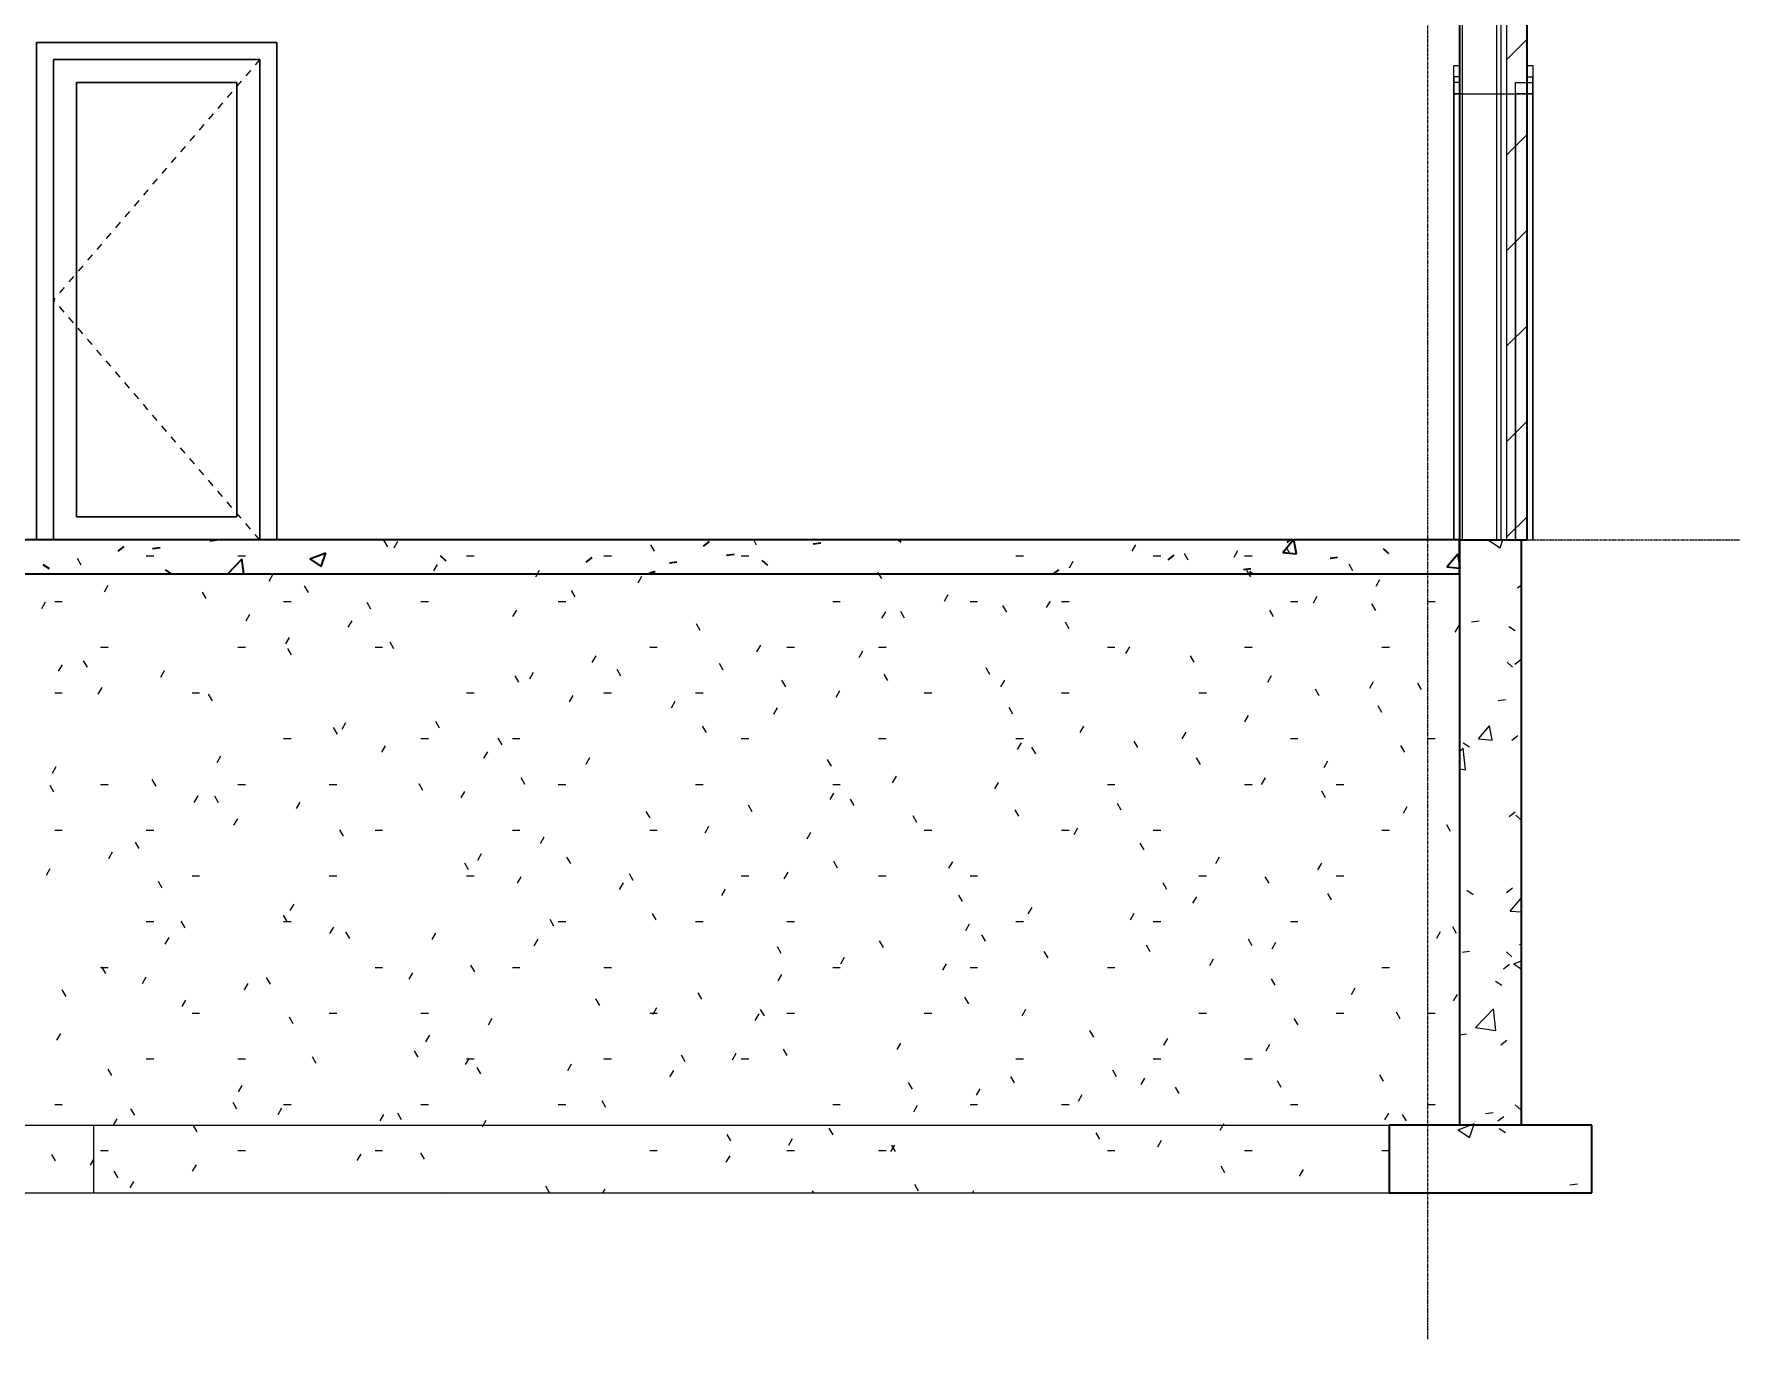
# Model space of a CAD drawing. Header units: millimetres. Extents: x -31954 to 493870, y 99509 to 604061.
# Drawn here: x 357306 to 364841, y 118568 to 124366 of the extents above; entities that cross this region are included whole.
import ezdxf

# ---------------------------------------------------------------- set-up
doc = ezdxf.new("R2010")
doc.units = ezdxf.units.MM
doc.header["$LTSCALE"] = 10
doc.linetypes.add('Center', pattern=[2, 1.25, -0.25, 0.25, -0.25])
doc.linetypes.add('Dash', pattern=[6.35, 3.175, -3.175])
for name, color, linetype, lineweight in [('A-DOOR', 1, 'Continuous', 18), ('A-DOOR-GLAZ', 1, 'Continuous', 25), ('A-FLOR-LEVL', 6, 'Continuous', 9), ('A-HATCH', 9, 'Continuous', 0), ('A-WALL', 2, 'Continuous', 18), ('C-BLDG', 6, 'Continuous', 35), ('S-FOOTING', 2, 'Continuous', 25), ('S-FOUNDATION', 1, 'Continuous', 25), ('S-GRID', 6, 'Center', 9)]:
    doc.layers.add(name, color=color, linetype=linetype, lineweight=lineweight)

msp = doc.modelspace()

# ---------------------------------------------------------------- linework, layer by layer
at = {"layer": 'A-DOOR'}
for p, q in [((358384, 124328), (357317, 124328)), ((357317, 124328), (357317, 122118)), ((357317, 122118), (357317, 124328)), ((357317, 124328), (358384, 124328)), ((357317, 122118), (357317, 124328)), ((357317, 124328), (358384, 124328)), ((358384, 124328), (357317, 124328)), ((357317, 124328), (357317, 122118)), ((358384, 122118), (358384, 124328)), ((358384, 124328), (358384, 122118)), ((358384, 124328), (358384, 122118)), ((358384, 122118), (358384, 124328)), ((357393, 124252), (358308, 124252)), ((357393, 122118), (357393, 124252)), ((357393, 124252), (357393, 122118)), ((358308, 124252), (357393, 124252)), ((357393, 124252), (357393, 122118)), ((358308, 124252), (357393, 124252)), ((357393, 124252), (358308, 124252)), ((357393, 122118), (357393, 124252)), ((357393, 124252), (357393, 122118)), ((358308, 124252), (357393, 124252)), ((357393, 124252), (358308, 124252)), ((357393, 122118), (357393, 124252)), ((358308, 124252), (358308, 122118)), ((358308, 122118), (358308, 124252)), ((358308, 122118), (358308, 124252)), ((358308, 124252), (358308, 122118)), ((358308, 122118), (358308, 124252)), ((358308, 124252), (358308, 122118)), ((363610, 122118), (363610, 124226)), ((363610, 124226), (363635, 124226)), ((363635, 124226), (363635, 122118)), ((363635, 124226), (363635, 122118)), ((363935, 122118), (363935, 124226)), ((363935, 122118), (363935, 124226)), ((363935, 124226), (363960, 124226)), ((363960, 124226), (363960, 122118)), ((357495, 122220), (357495, 124150)), ((357495, 124150), (358206, 124150)), ((358206, 124150), (357495, 124150)), ((357495, 124150), (357495, 122220)), ((358206, 124150), (358206, 122220)), ((358206, 122220), (358206, 124150)), ((363610, 122118), (363610, 124175)), ((363610, 124175), (363610, 122118)), ((363635, 124175), (363610, 124175)), ((363635, 124175), (363610, 124175)), ((363610, 124150), (363610, 122118)), ((363635, 124150), (363610, 124150)), ((363635, 122118), (363635, 124175)), ((363635, 124175), (363635, 122118)), ((363635, 122118), (363635, 124150)), ((363884, 122118), (363884, 124150)), ((363884, 124150), (363935, 124150)), ((363935, 122118), (363935, 124175)), ((363935, 124175), (363935, 122118)), ((363935, 124175), (363960, 124175)), ((363935, 124175), (363960, 124175)), ((363935, 124150), (363935, 122118)), ((363935, 124150), (363960, 124150)), ((363935, 124150), (363935, 122118)), ((363960, 122118), (363960, 124175)), ((363960, 124175), (363960, 122118)), ((363960, 122118), (363960, 124150)), ((363610, 124099), (363610, 122118)), ((363610, 122118), (363610, 124099)), ((363610, 124099), (363635, 124099)), ((363635, 124099), (363610, 124099)), ((363635, 124099), (363635, 122118)), ((363635, 122118), (363635, 124099)), ((363884, 124099), (363884, 122118)), ((363884, 122118), (363884, 124099)), ((363935, 124099), (363884, 124099)), ((363884, 124099), (363935, 124099)), ((363884, 124099), (363884, 122118)), ((363884, 122118), (363884, 124099)), ((363935, 124099), (363884, 124099)), ((363884, 124099), (363935, 124099)), ((363935, 124099), (363935, 122118)), ((363935, 122118), (363935, 124099)), ((363935, 124099), (363935, 122118)), ((363935, 122118), (363935, 124099)), ((363935, 124099), (363935, 122118)), ((363935, 122118), (363935, 124099)), ((363960, 124099), (363935, 124099)), ((363935, 124099), (363960, 124099)), ((363960, 124099), (363960, 122118)), ((363960, 122118), (363960, 124099)), ((358206, 122220), (357495, 122220)), ((357495, 122220), (358206, 122220)), ((357317, 122118), (357393, 122118)), ((357393, 122118), (357317, 122118)), ((357393, 122118), (357317, 122118)), ((357317, 122118), (357393, 122118)), ((357393, 122118), (358308, 122118)), ((358308, 122118), (357393, 122118)), ((358308, 122118), (358384, 122118)), ((358384, 122118), (358308, 122118)), ((358384, 122118), (358308, 122118)), ((358308, 122118), (358384, 122118)), ((363635, 122118), (363610, 122118)), ((363635, 122118), (363610, 122118)), ((363635, 122118), (363610, 122118)), ((363635, 122118), (363610, 122118)), ((363635, 122118), (363610, 122118)), ((363635, 122118), (363610, 122118)), ((363884, 122118), (363935, 122118)), ((363884, 122118), (363935, 122118)), ((363884, 122118), (363935, 122118)), ((363884, 122118), (363935, 122118)), ((363935, 122118), (363884, 122118)), ((363935, 122118), (363960, 122118)), ((363935, 122118), (363960, 122118)), ((363935, 122118), (363960, 122118)), ((363935, 122118), (363960, 122118)), ((363935, 122118), (363960, 122118)), ((363935, 122118), (363960, 122118))]:
    msp.add_line(p, q, dxfattribs=at)
at = {"layer": 'A-DOOR', "linetype": 'Dash'}
for p in [(358308, 124252), (358308, 122118)]:
    msp.add_line(p, (357393, 123185), dxfattribs=at)
at = {"layer": 'A-DOOR-GLAZ'}
for p, q in [((357495, 124150), (358206, 124150)), ((357495, 124150), (357495, 122220)), ((358206, 124150), (357495, 124150)), ((357495, 124150), (357495, 122220)), ((357495, 122220), (357495, 124150)), ((357495, 124150), (358206, 124150)), ((358206, 124150), (358206, 122220)), ((358206, 122220), (358206, 124150)), ((358206, 124150), (358206, 122220)), ((357495, 122220), (358206, 122220)), ((357495, 122220), (358206, 122220)), ((358206, 122220), (357495, 122220))]:
    msp.add_line(p, q, dxfattribs=at)
at = {"layer": 'A-FLOR-LEVL', "linetype": 'Center'}
msp.add_line((331137.8, 122118), (369016.9, 122118), dxfattribs=at)
at = {"layer": 'A-HATCH', "lineweight": 9}
for p, q in [((363845, 124252.5), (363935, 124342.5)), ((363845, 123828.3), (363935, 123918.3)), ((363845, 123404), (363935, 123494)), ((363845, 122979.7), (363935, 123069.7)), ((363845, 122555.5), (363935, 122645.5)), ((363845, 122131.2), (363935, 122221.2)), ((358876.1, 122087.8), (358859.3, 122116.9)), ((358919.9, 122111.1), (358903.1, 122082.1)), ((359329.7, 122115.1), (359328, 122118)), ((360060.8, 122067.9), (360044, 122096.9)), ((360514.3, 122095.1), (360501.1, 122118)), ((362196.3, 122096.6), (362179.6, 122067.5)), ((362196.3, 122096.6), (362179.6, 122067.5)), ((362649.9, 122069.3), (362633.1, 122040.3)), ((362883.7, 122055.3), (362866.9, 122084.3)), ((362912.6, 122118), (362910.7, 122114.7)), ((363764.3, 122117.1), (363766.5, 122118)), ((363764.3, 122117.1), (363814.8, 122083)), ((363814.9, 122082.9), (363826.6, 122118)), ((357515.4, 122006.2), (357498.7, 122035.2)), ((357804.2, 122048), (357837.8, 122048)), ((358210.6, 122048), (358244.2, 122048)), ((359095.8, 122009.5), (359079.1, 121980.5)), ((359226.6, 122048), (359260.2, 122048)), ((359836.2, 122048), (359869.8, 122048)), ((360445.8, 122048), (360479.4, 122048)), ((361665, 122048), (361698.6, 122048)), ((361918.8, 122022.2), (361902, 121993.1)), ((362274.6, 122048), (362308.2, 122048)), ((362430.1, 122028), (362413.4, 122057.1)), ((362681, 122048), (362714.6, 122048)), ((363161.3, 121980.9), (363144.5, 122009.9)), ((363639.3, 121992.5), (363635, 122016)), ((363635, 121993), (363639.3, 121992.6)), ((358364.7, 121962.4), (358348, 121933.4)), ((359549.4, 121982.3), (359532.6, 121953.3)), ((360003, 121955.1), (359986.2, 121926.1)), ((361069.5, 121946.4), (361052.7, 121975.4)), ((362707.7, 121953.7), (362691, 121982.7)), ((363279.4, 121940.5), (363262.7, 121911.5)), ((363892.3, 121904.5), (363910, 121918.1)), ((357397.8, 121844.8), (357431.4, 121844.8)), ((357633.6, 121915.2), (357616.8, 121886.2)), ((358070.6, 121857.4), (358053.8, 121886.4)), ((358070.6, 121857.4), (358053.8, 121886.4)), ((358413.8, 121844.8), (358447.4, 121844.8)), ((358524.1, 121884.6), (358507.4, 121913.7)), ((359023.4, 121844.8), (359057, 121844.8)), ((359633, 121844.8), (359666.6, 121844.8)), ((359708.8, 121864.7), (359692.1, 121893.7)), ((359708.8, 121864.7), (359692.1, 121893.7)), ((360852.2, 121844.8), (360885.8, 121844.8)), ((361363.6, 121873.4), (361346.8, 121844.4)), ((361461.8, 121844.8), (361495.4, 121844.8)), ((361817.2, 121846.2), (361800.4, 121817.2)), ((361868.2, 121844.8), (361901.8, 121844.8)), ((362884.2, 121844.8), (362917.8, 121844.8)), ((363001.8, 121866.1), (362985.1, 121837.1)), ((363493.8, 121844.8), (363527.4, 121844.8)), ((357356, 121840.9), (357339.2, 121811.8)), ((358263.1, 121786.4), (358246.4, 121757.4)), ((358801.7, 121810.3), (358785, 121839.3)), ((359447.8, 121806.3), (359431, 121777.3)), ((361086, 121799.1), (361069.3, 121770)), ((361171.1, 121770.4), (361154.3, 121799.4)), ((361624.6, 121797.6), (361607.9, 121826.7)), ((362809.3, 121777.7), (362792.6, 121806.7)), ((363262.9, 121804.9), (363246.1, 121834)), ((358716.7, 121759.2), (358699.9, 121730.2)), ((358716.7, 121759.2), (358699.9, 121730.2)), ((360264, 121715.9), (360247.2, 121745)), ((361902.2, 121723.2), (361885.5, 121752.3)), ((361902.2, 121723.2), (361885.5, 121752.3)), ((363631.4, 121737.3), (363614.6, 121708.3)), ((363688.9, 121754.8), (363722.1, 121759.2)), ((363853.7, 121733.6), (363882, 121715.6)), ((357601, 121641.6), (357634.6, 121641.6)), ((358210.6, 121641.6), (358244.2, 121641.6)), ((358439.1, 121684.8), (358422.3, 121655.8)), ((358449.8, 121607.1), (358433, 121636.1)), ((358820.2, 121641.6), (358853.8, 121641.6)), ((358903.3, 121634.3), (358886.6, 121663.3)), ((360039.4, 121641.6), (360073, 121641.6)), ((360530.9, 121650.3), (360514.1, 121621.3)), ((360530.9, 121650.3), (360514.1, 121621.3)), ((360649, 121641.6), (360682.6, 121641.6)), ((360984.4, 121623.1), (360967.7, 121594)), ((361055.4, 121641.6), (361089, 121641.6)), ((362071.4, 121641.6), (362105, 121641.6)), ((362169.1, 121643), (362152.4, 121614)), ((362681, 121641.6), (362714.6, 121641.6)), ((363290.6, 121641.6), (363324.2, 121641.6)), ((357430.4, 121563.3), (357413.6, 121534.3)), ((357542.7, 121552.6), (357525.9, 121581.6)), ((359799.8, 121603.1), (359783, 121574.1)), ((359912, 121512.7), (359895.3, 121541.8)), ((360365.6, 121540), (360348.8, 121569)), ((361550.3, 121520), (361533.5, 121549.1)), ((362457.4, 121574.5), (362440.6, 121603.5)), ((363846, 121575.2), (363870.7, 121552.6)), ((363880, 121566.3), (363906.6, 121586.7)), ((357883.9, 121536.1), (357867.2, 121507)), ((359458.5, 121485.5), (359441.7, 121514.6)), ((359522.2, 121528.8), (359505.4, 121499.7)), ((360643.2, 121465.6), (360626.4, 121494.6)), ((361096.7, 121492.8), (361079.9, 121521.9)), ((361614, 121494.3), (361597.2, 121465.2)), ((362798.6, 121514.2), (362781.9, 121485.1)), ((363252.2, 121487), (363235.4, 121457.9)), ((363252.2, 121487), (363235.4, 121457.9)), ((363466.1, 121453), (363449.3, 121482)), ((357397.8, 121438.4), (357431.4, 121438.4)), ((357606.4, 121461.7), (357589.6, 121432.7)), ((358007.4, 121438.4), (358041, 121438.4)), ((358097.8, 121403.9), (358081.1, 121432.9)), ((359226.6, 121438.4), (359260.2, 121438.4)), ((359698.2, 121427.2), (359681.4, 121398.1)), ((359836.2, 121438.4), (359869.8, 121438.4)), ((360151.7, 121399.9), (360134.9, 121370.9)), ((360242.6, 121438.4), (360276.2, 121438.4)), ((360882.8, 121447.1), (360866.1, 121418.1)), ((361258.6, 121438.4), (361292.2, 121438.4)), ((361868.2, 121438.4), (361901.8, 121438.4)), ((362477.8, 121438.4), (362511.4, 121438.4)), ((363012.5, 121425.7), (362995.8, 121454.8)), ((363806.4, 121404.7), (363839.6, 121409.1)), ((360605.3, 121372.7), (360588.5, 121343.7)), ((361651.9, 121344.1), (361635.1, 121373.1)), ((362697, 121338.2), (362680.3, 121309.2)), ((363290.1, 121351.4), (363273.3, 121380.4)), ((358653, 121255.1), (358636.2, 121284.1)), ((358653, 121255.1), (358636.2, 121284.1)), ((358689.4, 121305.6), (358672.7, 121276.6)), ((359106.5, 121282.3), (359089.8, 121311.4)), ((360291.2, 121262.4), (360274.4, 121291.4)), ((360291.2, 121262.4), (360274.4, 121291.4)), ((361965.9, 121291.1), (361949.2, 121262)), ((361965.9, 121291.1), (361949.2, 121262)), ((362419.5, 121263.8), (362402.7, 121234.8)), ((363719.5, 121233.7), (363768.5, 121292.1)), ((363780.3, 121228.3), (363768.5, 121292)), ((363867.6, 121228.1), (363894.2, 121248.5)), ((358413.8, 121235.2), (358447.4, 121235.2)), ((358865.4, 121204), (358848.7, 121175)), ((359023.4, 121235.2), (359057, 121235.2)), ((359319, 121176.8), (359302.2, 121147.8)), ((359384.1, 121207.9), (359367.3, 121237)), ((359429.8, 121235.2), (359463.4, 121235.2)), ((360445.8, 121235.2), (360479.4, 121235.2)), ((361055.4, 121235.2), (361089, 121235.2)), ((361665, 121235.2), (361698.6, 121235.2)), ((361688.3, 121216.7), (361671.6, 121187.6)), ((361753.5, 121168.1), (361736.7, 121197.1)), ((362207, 121195.3), (362190.3, 121224.4)), ((362884.2, 121235.2), (362917.8, 121235.2)), ((363391.7, 121175.4), (363374.9, 121204.4)), ((363493.8, 121235.2), (363527.4, 121235.2)), ((363635, 121176.5), (363651, 121193.1)), ((363662.1, 121096.7), (363650.9, 121193.2)), ((363651.6, 121217.1), (363679.9, 121199.1)), ((363719.5, 121233.7), (363780.3, 121228.4)), ((357403.2, 121109.7), (357386.4, 121080.7)), ((358134.3, 121156.9), (358117.5, 121127.9)), ((359772.5, 121149.6), (359755.8, 121120.6)), ((360846.4, 121113.6), (360829.6, 121142.7)), ((362484.6, 121120.9), (362467.8, 121150)), ((362484.6, 121120.9), (362467.8, 121150)), ((363049, 121135), (363032.2, 121106)), ((363635, 121100.9), (363662.2, 121096.6)), ((357393.9, 120997.5), (357377.2, 121026.5)), ((357601, 121032), (357634.6, 121032)), ((357847.5, 121024.7), (357830.7, 121053.7)), ((357847.5, 121024.7), (357830.7, 121053.7)), ((358210.6, 121032), (358244.2, 121032)), ((358617, 121032), (358650.6, 121032)), ((359032.1, 121004.7), (359015.4, 121033.8)), ((359485.7, 121032), (359468.9, 121061)), ((359633, 121032), (359666.6, 121032)), ((360242.6, 121032), (360276.2, 121032)), ((360852.2, 121032), (360885.8, 121032)), ((361133.2, 121067.9), (361116.4, 121038.9)), ((361586.7, 121040.7), (361570, 121011.7)), ((362071.4, 121032), (362105, 121032)), ((362681, 121032), (362714.6, 121032)), ((362771.4, 121060.6), (362754.7, 121031.6)), ((363087.4, 121032), (363121, 121032)), ((358032.7, 120980.9), (358015.9, 120951.9)), ((358125, 120950.3), (358108.3, 120979.3)), ((358486.2, 120953.7), (358469.5, 120924.7)), ((358486.2, 120953.7), (358469.5, 120924.7)), ((359217.4, 121000.8), (359200.6, 120971.8)), ((360494.4, 120910.4), (360477.6, 120939.5)), ((360855.6, 120993.5), (360838.8, 120964.5)), ((360948, 120937.7), (360931.2, 120966.7)), ((362132.6, 120917.7), (362115.9, 120946.8)), ((363039.7, 120972.2), (363023, 121001.2)), ((358208.7, 120879.3), (358191.9, 120850.3)), ((360040.9, 120883.2), (360024.1, 120912.3)), ((361225.5, 120863.3), (361208.8, 120892.3)), ((361679.1, 120890.5), (361662.3, 120919.6)), ((363400.9, 120931.8), (363384.2, 120902.8)), ((363855.2, 120889.8), (363881.8, 120910.3)), ((363884.9, 120894.9), (363909.7, 120872.2)), ((357397.8, 120828.8), (357431.4, 120828.8)), ((357804.2, 120828.8), (357837.8, 120828.8)), ((358680.2, 120801.5), (358663.4, 120830.6)), ((358820.2, 120828.8), (358853.8, 120828.8)), ((359429.8, 120828.8), (359463.4, 120828.8)), ((359569.3, 120797.6), (359552.6, 120768.6)), ((360039.4, 120828.8), (360073, 120828.8)), ((360300.5, 120844.8), (360283.7, 120815.8)), ((360300.5, 120844.8), (360283.7, 120815.8)), ((360754, 120817.6), (360737.2, 120788.5)), ((361258.6, 120828.8), (361292.2, 120828.8)), ((361868.2, 120828.8), (361901.8, 120828.8)), ((361938.7, 120837.5), (361921.9, 120808.5)), ((362274.6, 120828.8), (362308.2, 120828.8)), ((363290.6, 120828.8), (363324.2, 120828.8)), ((363594.9, 120823.4), (363578.1, 120852.5)), ((357653.5, 120730.6), (357636.8, 120701.5)), ((357773.1, 120747.1), (357756.3, 120776.1)), ((359291.8, 120723.3), (359275, 120694.2)), ((362234.2, 120741.8), (362217.5, 120770.8)), ((357375.9, 120656.2), (357359.2, 120627.1)), ((359235.3, 120652.8), (359218.6, 120681.8)), ((359235.3, 120652.8), (359218.6, 120681.8)), ((359688.9, 120680), (359672.1, 120709.1)), ((360652.4, 120641.6), (360635.6, 120612.6)), ((360873.6, 120660.1), (360856.8, 120689.1)), ((360873.6, 120660.1), (360856.8, 120689.1)), ((361383.5, 120688.7), (361366.8, 120659.7)), ((362568.2, 120708.7), (362551.5, 120679.6)), ((363021.8, 120681.5), (363005, 120652.4)), ((363021.8, 120681.5), (363005, 120652.4)), ((357874.7, 120571.1), (357857.9, 120600.2)), ((358007.4, 120625.6), (358041, 120625.6)), ((358617, 120625.6), (358650.6, 120625.6)), ((359226.6, 120625.6), (359260.2, 120625.6)), ((359467.7, 120621.7), (359451, 120592.6)), ((359921.3, 120594.4), (359904.5, 120565.4)), ((359966.5, 120605.6), (359949.7, 120634.7)), ((360374.8, 120567.2), (360358.1, 120538.2)), ((360445.8, 120625.6), (360479.4, 120625.6)), ((361055.4, 120625.6), (361089, 120625.6)), ((361461.8, 120625.6), (361495.4, 120625.6)), ((362335.8, 120565.8), (362319.1, 120594.8)), ((362477.8, 120625.6), (362511.4, 120625.6)), ((362789.4, 120593), (362772.6, 120622)), ((363087.4, 120625.6), (363121, 120625.6)), ((363668, 120561.5), (363696.2, 120543.5)), ((363842.9, 120551.6), (363869.5, 120572)), ((358459, 120500.1), (358442.3, 120471.1)), ((361428.7, 120511.3), (361412, 120540.4)), ((361735.5, 120485.5), (361718.7, 120456.5)), ((361735.5, 120485.5), (361718.7, 120456.5)), ((362466.6, 120532.7), (362449.9, 120503.7)), ((363067, 120518.6), (363050.2, 120547.7)), ((363067, 120518.6), (363050.2, 120547.7)), ((363860.5, 120469.5), (363909.5, 120527.9)), ((363910, 120525.1), (363909.5, 120527.8)), ((357804.2, 120422.4), (357837.8, 120422.4)), ((357976.3, 120395.1), (357959.5, 120424.2)), ((358429.8, 120422.4), (358413.1, 120451.4)), ((358429.8, 120422.4), (358413.1, 120451.4)), ((358413.8, 120422.4), (358447.4, 120422.4)), ((359614.5, 120402.4), (359597.8, 120431.5)), ((359633, 120422.4), (359666.6, 120422.4)), ((360068.1, 120429.7), (360051.3, 120458.7)), ((360242.6, 120422.4), (360276.2, 120422.4)), ((360649, 120422.4), (360682.6, 120422.4)), ((361457.9, 120411.2), (361441.2, 120382.1)), ((361665, 120422.4), (361698.6, 120422.4)), ((362189, 120458.3), (362172.3, 120429.3)), ((362274.6, 120422.4), (362308.2, 120422.4)), ((362884.2, 120422.4), (362917.8, 120422.4)), ((363860.5, 120469.5), (363910, 120465.2)), ((357903.9, 120351.4), (357887.1, 120322.3)), ((358635, 120398.5), (358618.2, 120369.5)), ((358707.4, 120348), (358690.7, 120377)), ((359088.6, 120371.3), (359071.8, 120342.3)), ((359542.1, 120344.1), (359525.3, 120315.1)), ((361076.8, 120308.1), (361060, 120337.2)), ((361530.3, 120335.4), (361513.6, 120364.4)), ((362715, 120315.4), (362698.3, 120344.5)), ((363549.7, 120376.7), (363532.9, 120347.6)), ((363622.1, 120369.9), (363605.4, 120398.9)), ((360623.2, 120280.9), (360606.5, 120310)), ((360902.8, 120262.4), (360886, 120233.4)), ((361807.9, 120261), (361791.1, 120290)), ((362261.5, 120288.2), (362244.7, 120317.2)), ((362818.6, 120329.5), (362801.8, 120300.5)), ((363646.2, 120287.1), (363679.5, 120291.4)), ((363843, 120288.7), (363867.7, 120266)), ((363900.6, 120320.5), (363910, 120321.8)), ((357601, 120219.2), (357634.6, 120219.2)), ((357624.3, 120191.9), (357607.6, 120221)), ((358820.2, 120219.2), (358853.8, 120219.2)), ((358987, 120195.3), (358970.2, 120166.3)), ((359262.6, 120199.2), (359245.8, 120228.3)), ((359429.8, 120219.2), (359463.4, 120219.2)), ((359836.2, 120219.2), (359869.8, 120219.2)), ((360625.2, 120188), (360608.4, 120159)), ((360852.2, 120219.2), (360885.8, 120219.2)), ((361356.3, 120235.2), (361339.6, 120206.2)), ((361461.8, 120219.2), (361495.4, 120219.2)), ((362071.4, 120219.2), (362105, 120219.2)), ((362541, 120255.1), (362524.2, 120226.1)), ((363290.6, 120219.2), (363324.2, 120219.2)), ((363830.5, 120213.4), (363857.1, 120233.8)), ((363876.3, 120234.6), (363910, 120247.5)), ((363876.3, 120234.6), (363910, 120211.8)), ((357448.4, 120090.3), (357431.6, 120119.4)), ((357802.3, 120175.4), (357785.5, 120146.4)), ((358255.8, 120148.2), (358239.1, 120119.1)), ((358255.8, 120148.2), (358239.1, 120119.1)), ((358355.5, 120144.8), (358338.7, 120173.8)), ((362816.6, 120139.5), (362799.9, 120168.5)), ((363170.5, 120126.3), (363153.8, 120097.3)), ((363794, 120158.6), (363822.2, 120140.6)), ((357978.2, 120073.8), (357961.5, 120044.8)), ((359817.7, 120050.5), (359801, 120079.5)), ((359817.7, 120050.5), (359801, 120079.5)), ((360070, 120039.3), (360053.3, 120010.3)), ((360070, 120039.3), (360053.3, 120010.3)), ((360271.3, 120077.7), (360254.5, 120106.8)), ((361456, 120057.8), (361439.2, 120086.8)), ((361456, 120057.8), (361439.2, 120086.8)), ((363624.1, 120099.1), (363607.3, 120070)), ((363624.1, 120099.1), (363607.3, 120070)), ((363706.5, 119952.8), (363785.7, 120035.3)), ((363796.8, 119938.9), (363785.6, 120035.4)), ((358007.4, 120016), (358041, 120016)), ((358457.1, 119968.8), (358440.3, 119997.9)), ((358617, 120016), (358650.6, 120016)), ((359023.4, 120016), (359057, 120016)), ((359338.9, 119992.1), (359322.1, 119963.1)), ((360039.4, 120016), (360073, 120016)), ((360523.6, 120012.1), (360506.8, 119983)), ((360548.9, 120003.3), (360532.1, 120032.4)), ((360649, 120016), (360682.6, 120016)), ((361258.6, 120016), (361292.2, 120016)), ((361708.3, 120032), (361691.5, 120003)), ((362477.8, 120016), (362511.4, 120016)), ((362918.2, 119963.5), (362901.5, 119992.5)), ((363087.4, 120016), (363121, 120016)), ((363371.8, 119990.7), (363355, 120019.7)), ((363493.8, 120016), (363527.4, 120016)), ((357423.1, 119925.1), (357406.3, 119896)), ((359061.3, 119917.8), (359044.6, 119888.7)), ((361153.1, 119883.2), (361136.4, 119854.2)), ((362011.1, 119909), (361994.3, 119938.1)), ((362337.8, 119903.2), (362321, 119874.1)), ((363635, 119941.2), (363632.6, 119945.4)), ((363635, 119941.2), (363632.6, 119945.4)), ((363635, 119920), (363666.5, 119924.2)), ((363706.5, 119952.8), (363796.9, 119938.8)), ((363818.2, 119875.2), (363844.8, 119895.6)), ((357804.2, 119812.8), (357837.8, 119812.8)), ((358210.6, 119812.8), (358244.2, 119812.8)), ((358558.7, 119792.8), (358541.9, 119821.9)), ((359012.2, 119820.1), (358995.5, 119849.1)), ((359012.2, 119820.1), (358995.5, 119849.1)), ((359237.3, 119816.2), (359220.5, 119787.1)), ((359226.6, 119812.8), (359260.2, 119812.8)), ((359836.2, 119812.8), (359869.8, 119812.8)), ((360196.9, 119800.1), (360180.1, 119829.2)), ((360422, 119836.1), (360405.2, 119807.1)), ((360445.8, 119812.8), (360479.4, 119812.8)), ((360650.5, 119827.4), (360633.7, 119856.4)), ((361665, 119812.8), (361698.6, 119812.8)), ((362274.6, 119812.8), (362308.2, 119812.8)), ((362681, 119812.8), (362714.6, 119812.8)), ((362791.3, 119875.9), (362774.6, 119846.9)), ((362791.3, 119875.9), (362774.6, 119846.9)), ((357651.6, 119738.4), (357634.8, 119767.4)), ((359289.8, 119745.7), (359273, 119774.7)), ((359690.9, 119788.9), (359674.1, 119759.9)), ((360144.4, 119761.7), (360127.6, 119732.7)), ((361659.2, 119705.8), (361642.4, 119734.9)), ((362112.7, 119733.1), (362095.9, 119762.1)), ((363297.4, 119713.1), (363280.6, 119742.2)), ((358228.6, 119694.6), (358211.8, 119665.6)), ((361205.6, 119678.6), (361188.8, 119707.6)), ((361505.1, 119680), (361488.3, 119651)), ((361505.1, 119680), (361488.3, 119651)), ((362236.2, 119727.2), (362219.4, 119698.2)), ((362390.3, 119658.7), (362373.5, 119687.7)), ((362843.8, 119685.9), (362827.1, 119714.9)), ((357397.8, 119609.6), (357431.4, 119609.6)), ((357753.2, 119562.4), (357736.4, 119591.5)), ((358206.7, 119589.6), (358190, 119618.7)), ((358404.6, 119593), (358387.8, 119564)), ((358413.8, 119609.6), (358447.4, 119609.6)), ((359023.4, 119609.6), (359057, 119609.6)), ((359633, 119609.6), (359666.6, 119609.6)), ((359844.9, 119596.9), (359828.2, 119626)), ((360852.2, 119609.6), (360885.8, 119609.6)), ((361227.5, 119605.7), (361210.7, 119576.6)), ((361461.8, 119609.6), (361495.4, 119609.6)), ((361868.2, 119609.6), (361901.8, 119609.6)), ((361958.6, 119652.8), (361941.9, 119623.8)), ((362884.2, 119609.6), (362917.8, 119609.6)), ((363493.8, 119609.6), (363527.4, 119609.6)), ((363881.9, 119608.3), (363906.7, 119585.7)), ((357673.4, 119545.9), (357657.3, 119518)), ((358858.1, 119565.8), (358841.4, 119536.8)), ((358937.8, 119542.5), (358921.1, 119571.5)), ((359311.7, 119538.6), (359299.8, 119518)), ((362588.1, 119524), (362584.7, 119518)), ((363319.3, 119571.1), (363302.5, 119542.1)), ((363399, 119537.2), (363382.2, 119566.2)), ((363681.7, 119518), (363700.3, 119525.1)), ((363697.9, 119518), (363700.3, 119525)), ((363750.8, 119569.8), (363784, 119574.1)), ((363805.8, 119537), (363832.4, 119557.4))]:
    msp.add_line(p, q, dxfattribs=at)
at = {"layer": 'A-WALL', "lineweight": 35}
for p, q in [((363635, 134118), (363635, 122118)), ((363935, 122118), (363935, 134118)), ((363635, 122118), (363935, 122118))]:
    msp.add_line(p, q, dxfattribs=at)
at = {"layer": 'A-WALL'}
for p, q in [((363648, 122118), (363648, 134118)), ((363800, 122118), (363800, 134118)), ((363820, 122118), (363820, 134118)), ((363845, 122118), (363845, 134118)), ((363635, 124099), (363935, 124099))]:
    msp.add_line(p, q, dxfattribs=at)
at = {"layer": 'C-BLDG'}
for p, q in [((363635, 122118), (336290, 122118)), ((357679.2, 122068.1), (357705.8, 122088.6)), ((357832.4, 122080.4), (357865.7, 122084.8)), ((358086.8, 122113.9), (358117.9, 122118)), ((360278.8, 122090.4), (360305.4, 122110.8)), ((360765.9, 122101.1), (360799.1, 122105.4)), ((361143.1, 122118), (361154.6, 122107.5)), ((362849.8, 122061.7), (362897.1, 122118)), ((362869.8, 122106.1), (362885.2, 122118)), ((362910.6, 122056.3), (362899.2, 122118)), ((363295.4, 122079.7), (363320.1, 122057.1)), ((363635, 121968), (363635, 122118)), ((357345.4, 122008.6), (357373.6, 121990.5)), ((358166, 121968), (358229.4, 122034)), ((358237, 121968), (358229.3, 122034)), ((358530.3, 122033.5), (358601.4, 122060.8)), ((358530.3, 122033.5), (358580.8, 121999.4)), ((358580.8, 121999.4), (358601.4, 122060.8)), ((359108.8, 122048.1), (359133.6, 122025.5)), ((359757.1, 122018.9), (359783.7, 122039.3)), ((360126.7, 122016.9), (360160, 122021.3)), ((360381.1, 122050.4), (360414.3, 122054.8)), ((360537.3, 122028.5), (360562, 122005.8)), ((362342.1, 122030), (362368.7, 122050.4)), ((362849.8, 122061.7), (362910.6, 122056.4)), ((363060.2, 122037.6), (363093.4, 122041.9)), ((363578.6, 121997.9), (363627.6, 122056.3)), ((363578.6, 121997.9), (363635, 121993)), ((363635, 122016), (363627.6, 122056.2)), ((336290, 121968), (363635, 121968)), ((357887.7, 121985.6), (357915.5, 121968)), ((360031.6, 121968), (360061.5, 121979.5)), ((360057.7, 121968), (360061.6, 121979.4)), ((361832.9, 121968), (361855.5, 121985.3)), ((362675.4, 121986.9), (362708.6, 121991.3)), ((362702.9, 121978), (362713.9, 121968))]:
    msp.add_line(p, q, dxfattribs=at)
at = {"layer": 'S-FOOTING'}
for p, q in [((356669.8, 119518), (363322.5, 119518)), ((357569.8, 119518), (357569.8, 119218)), ((357657.3, 119518), (357656.7, 119516.8)), ((358030.7, 119488), (358014, 119517.1)), ((359299.8, 119518), (359294.9, 119509.5)), ((362584.7, 119518), (362571.4, 119495)), ((363629.1, 119497.8), (363681.7, 119518)), ((363679.7, 119463.6), (363697.9, 119518)), ((360400.1, 119448.2), (360383.3, 119477.2)), ((360400.1, 119448.2), (360383.3, 119477.2)), ((360672.3, 119456.9), (360655.6, 119427.9)), ((360853.7, 119475.4), (360836.9, 119504.4)), ((362038.3, 119455.5), (362021.6, 119484.5)), ((362038.3, 119455.5), (362021.6, 119484.5)), ((362310.6, 119449.6), (362293.8, 119420.6)), ((363629.1, 119497.8), (363679.7, 119463.7)), ((363810.3, 119503), (363838.6, 119484.9)), ((357401.2, 119359.2), (357384.4, 119388.3)), ((357401.2, 119359.2), (357384.4, 119388.3)), ((357571.8, 119369.9), (357555.1, 119340.9)), ((357569.8, 119366.3), (357555.1, 119340.9)), ((357601, 119406.4), (357634.6, 119406.4)), ((358210.6, 119406.4), (358244.2, 119406.4)), ((358756.5, 119389.8), (358739.8, 119360.8)), ((358820.2, 119406.4), (358853.8, 119406.4)), ((359039.4, 119366.5), (359022.7, 119395.6)), ((360039.4, 119406.4), (360073, 119406.4)), ((360394.8, 119382.5), (360378, 119353.5)), ((360649, 119406.4), (360682.6, 119406.4)), ((361055.4, 119406.4), (361089, 119406.4)), ((361125.9, 119429.7), (361109.1, 119400.7)), ((361131.2, 119401), (361114.5, 119430.1)), ((362071.4, 119406.4), (362105, 119406.4)), ((362681, 119406.4), (362714.6, 119406.4)), ((363290.6, 119406.4), (363322.5, 119406.4)), ((357678.8, 119284.8), (357662, 119313.9)), ((358025.4, 119342.7), (358008.6, 119313.6)), ((358025.4, 119342.7), (358008.6, 119313.6)), ((362593.5, 119306.7), (362576.7, 119335.8)), ((362940.1, 119320.8), (362923.3, 119291.8)), ((356669.8, 119218), (363322.5, 119218)), ((357747.8, 119268.3), (357731.1, 119239.3)), ((359125.2, 119218), (359124.3, 119219.6)), ((359594.5, 119218), (359577.8, 119246.8)), ((359594.5, 119218), (359577.8, 119246.8)), ((359839.6, 119233.8), (359830.5, 119218)), ((359839.6, 119233.8), (359830.5, 119218)), ((360767.7, 119218), (360762.5, 119226.9)), ((361232.8, 119225.1), (361216.1, 119254.1)), ((361477.8, 119226.5), (361472.9, 119218)), ((363818.5, 119218), (363820.1, 119219.2)), ((364125.2, 119253.5), (364158.4, 119257.9))]:
    msp.add_line(p, q, dxfattribs=at)
at = {"layer": 'S-FOOTING', "lineweight": 35}
for p, q in [((364222.5, 119518), (363322.5, 119518)), ((363322.5, 119518), (363322.5, 119218)), ((364222.5, 119218), (364222.5, 119518)), ((363322.5, 119218), (364222.5, 119218))]:
    msp.add_line(p, q, dxfattribs=at)
at = {"layer": 'S-FOUNDATION', "lineweight": 35}
for p, q in [((363635, 122118), (363635, 119518)), ((363910, 119518), (363910, 122118))]:
    msp.add_line(p, q, dxfattribs=at)
at = {"layer": 'S-GRID'}
msp.add_line((363495, 118568), (363495, 137118), dxfattribs=at)

doc.saveas('drawing.dxf')
